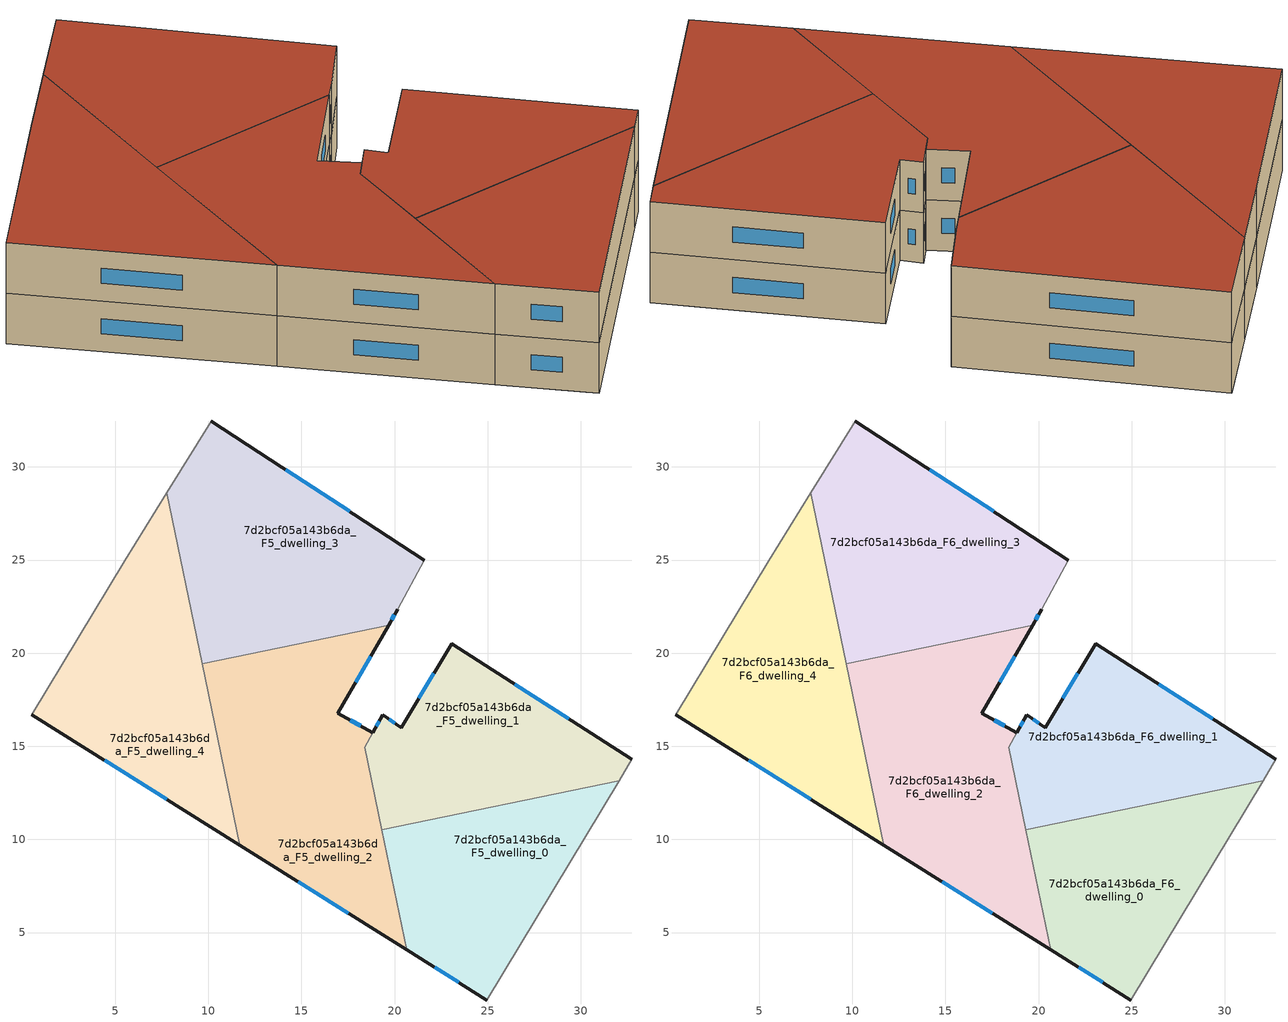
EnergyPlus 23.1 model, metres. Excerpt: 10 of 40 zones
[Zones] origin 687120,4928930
7d2bcf05a143b6da_F5_dwelling_0
 floor to 7d2bcf05a143b6da_F4_dwelling_4 (EU_floor_Construction): 32.06,13.16 24.95,1.38 24.41,1.72 22.45,11.17 z15
 floor to 7d2bcf05a143b6da_F4_dwelling_5 (EU_floor_Construction): 22.45,11.17 24.41,1.72 20.66,4.07 19.32,10.52 z15
 wall outside (EU_wall_Construction): 20.66,4.07 24.95,1.38 z15:18
 wall to 7d2bcf05a143b6da_F5_dwelling_1 (EU_wall_Construction): 32.06,13.16 19.32,10.52 z15:18
 wall adiabatic (EU_wall_Construction): 24.95,1.38 32.06,13.16 z15:18
 wall to 7d2bcf05a143b6da_F5_dwelling_2 (EU_wall_Construction): 19.32,10.52 20.66,4.07 z15:18
 window (EU_Window_Construction): 22.16,3.13 23.45,2.32 z16.05:16.95
7d2bcf05a143b6da_F5_dwelling_1
 floor to 7d2bcf05a143b6da_F4_dwelling_2 (EU_floor_Construction): 30.93,15.47 18.81,12.95 18.4,14.94 19.38,16.69 20.34,16 23.06,20.5 z15
 floor to 7d2bcf05a143b6da_F4_dwelling_5 (EU_floor_Construction): 21.94,13.6 22.45,11.17 19.32,10.52 18.81,12.95 z15
 floor to 7d2bcf05a143b6da_F4_dwelling_4 (EU_floor_Construction): 32.74,14.31 32.06,13.16 22.45,11.17 21.94,13.6 30.93,15.47 z15
 wall outside (EU_wall_Construction): 32.74,14.31 23.06,20.5 20.34,16 19.38,16.69 18.84,15.73 z15:18
 wall adiabatic (EU_wall_Construction): 32.06,13.16 32.74,14.31 z15:18
 wall to 7d2bcf05a143b6da_F5_dwelling_2 (EU_wall_Construction): 18.84,15.73 18.4,14.95 / 18.4,14.94 19.32,10.52 z15:18
 window (EU_Window_Construction): 20,16.24 19.72,16.45 / 22.11,18.92 21.3,17.58 / 29.35,16.48 26.46,18.33 / 19.19,16.35 19.02,16.06 z16.05:16.95
7d2bcf05a143b6da_F5_dwelling_2
 floor to 7d2bcf05a143b6da_F4_dwelling_5 (EU_floor_Construction): 18.81,12.95 20.66,4.07 11.69,9.69 11.33,11.4 z15
 floor to 7d2bcf05a143b6da_F4_dwelling_0 (EU_floor_Construction): 19.68,21.51 19.47,21.15 12.59,19.73 12.53,20.02 z15
 floor to 7d2bcf05a143b6da_F4_dwelling_2 (EU_floor_Construction): 19.47,21.15 16.94,16.78 18.83,15.73 18.4,14.95 18.81,12.95 15.07,12.18 13.47,19.91 z15
 floor to 7d2bcf05a143b6da_F4_dwelling_3 (EU_floor_Construction): 13.47,19.91 15.07,12.18 11.33,11.4 9.73,19.13 z15
 floor to 7d2bcf05a143b6da_F4_dwelling_1 (EU_floor_Construction): 12.53,20.02 12.59,19.73 9.73,19.13 9.67,19.43 z15
 wall outside (EU_wall_Construction): 11.69,9.69 20.66,4.07 / 18.83,15.73 16.94,16.78 19.68,21.51 z15:18
 wall to 7d2bcf05a143b6da_F5_dwelling_3 (EU_wall_Construction): 19.68,21.51 9.67,19.43 z15:18
 wall to 7d2bcf05a143b6da_F5_dwelling_4 (EU_wall_Construction): 9.67,19.43 11.69,9.69 z15:18
 window (EU_Window_Construction): 14.83,7.72 17.51,6.04 / 17.9,18.44 18.72,19.85 / 18.17,16.1 17.61,16.41 z16.05:16.95
7d2bcf05a143b6da_F5_dwelling_3
 floor to 7d2bcf05a143b6da_F4_dwelling_0 (EU_floor_Construction): 21.6,24.99 20.17,22.35 19.68,21.51 12.53,20.02 10,32.23 10.15,32.47 z15
 floor to 7d2bcf05a143b6da_F4_dwelling_1 (EU_floor_Construction): 10,32.23 12.53,20.02 9.67,19.43 7.76,28.6 z15
 wall outside (EU_wall_Construction): 19.68,21.51 20.17,22.35 / 21.6,24.99 10.15,32.47 z15:18
 wall adiabatic (EU_wall_Construction): 20.17,22.35 21.6,24.99 / 10.15,32.47 7.76,28.61 z15:18
 wall to 7d2bcf05a143b6da_F5_dwelling_4 (EU_wall_Construction): 7.76,28.61 9.67,19.43 z15:18
 window (EU_Window_Construction): 19.85,21.8 19.99,22.05 / 17.59,27.61 14.16,29.85 z16.05:16.95
7d2bcf05a143b6da_F5_dwelling_4
 floor to 7d2bcf05a143b6da_F4_dwelling_1 (EU_floor_Construction): 7.76,28.6 9.73,19.13 0.87,17.29 5.52,24.97 z15
 floor to 7d2bcf05a143b6da_F4_dwelling_3 (EU_floor_Construction): 9.73,19.13 11.33,11.4 9.55,11.03 0.51,16.7 0.87,17.29 z15
 floor to 7d2bcf05a143b6da_F4_dwelling_5 (EU_floor_Construction): 11.33,11.4 11.69,9.69 9.55,11.03 z15
 wall outside (EU_wall_Construction): 0.51,16.7 11.69,9.69 z15:18
 wall adiabatic (EU_wall_Construction): 7.76,28.61 5.52,24.97 0.51,16.7 z15:18
 window (EU_Window_Construction): 4.43,14.24 7.77,12.15 z16.05:16.95
7d2bcf05a143b6da_F6_dwelling_0
 floor to 7d2bcf05a143b6da_F5_dwelling_0 (EU_floor_Construction): 32.06,13.16 24.95,1.38 20.66,4.07 19.32,10.52 z18
 wall outside (EU_wall_Construction): 20.66,4.07 24.95,1.38 z18:21
 wall to 7d2bcf05a143b6da_F6_dwelling_1 (EU_wall_Construction): 32.06,13.16 19.32,10.52 z18:21
 wall adiabatic (EU_wall_Construction): 24.95,1.38 32.06,13.16 z18:21
 wall to 7d2bcf05a143b6da_F6_dwelling_2 (EU_wall_Construction): 19.32,10.52 20.66,4.07 z18:21
 window (EU_Window_Construction): 22.16,3.13 23.45,2.32 z19.05:19.95
 roof outside (EU_roof_Construction): 24.95,1.38 32.06,13.16 19.32,10.52 20.66,4.07 z21
7d2bcf05a143b6da_F6_dwelling_1
 floor to 7d2bcf05a143b6da_F5_dwelling_1 (EU_floor_Construction): 32.74,14.31 32.06,13.16 19.32,10.52 18.4,14.95 19.38,16.69 20.34,16 23.06,20.5 z18
 wall outside (EU_wall_Construction): 32.74,14.31 23.06,20.5 20.34,16 19.38,16.69 18.84,15.73 z18:21
 wall adiabatic (EU_wall_Construction): 32.06,13.16 32.74,14.31 z18:21
 wall to 7d2bcf05a143b6da_F6_dwelling_2 (EU_wall_Construction): 18.84,15.73 18.4,14.95 / 18.4,14.94 19.32,10.52 z18:21
 window (EU_Window_Construction): 20,16.24 19.72,16.45 / 22.11,18.92 21.3,17.58 / 29.35,16.48 26.46,18.33 / 19.19,16.35 19.02,16.06 z19.05:19.95
 roof outside (EU_roof_Construction): 32.06,13.16 32.74,14.31 23.06,20.5 20.34,16 19.38,16.69 18.4,14.95 19.32,10.52 z21
7d2bcf05a143b6da_F6_dwelling_2
 floor to 7d2bcf05a143b6da_F5_dwelling_2 (EU_floor_Construction): 19.68,21.51 16.94,16.78 18.83,15.73 18.4,14.95 20.66,4.07 11.69,9.69 9.67,19.43 z18
 wall outside (EU_wall_Construction): 11.69,9.69 20.66,4.07 / 18.83,15.73 16.94,16.78 19.68,21.51 z18:21
 wall to 7d2bcf05a143b6da_F6_dwelling_3 (EU_wall_Construction): 19.68,21.51 9.67,19.43 z18:21
 wall to 7d2bcf05a143b6da_F6_dwelling_4 (EU_wall_Construction): 9.67,19.43 11.69,9.69 z18:21
 window (EU_Window_Construction): 14.83,7.72 17.51,6.04 / 17.9,18.44 18.72,19.85 / 18.17,16.1 17.61,16.41 z19.05:19.95
 roof outside (EU_roof_Construction): 20.66,4.07 18.4,14.95 18.83,15.73 16.94,16.78 19.68,21.51 9.67,19.43 11.69,9.69 z21
7d2bcf05a143b6da_F6_dwelling_3
 floor to 7d2bcf05a143b6da_F5_dwelling_3 (EU_floor_Construction): 21.6,24.99 20.17,22.35 19.68,21.51 9.67,19.43 7.76,28.61 10.15,32.47 z18
 wall outside (EU_wall_Construction): 19.68,21.51 20.17,22.35 / 21.6,24.99 10.15,32.47 z18:21
 wall adiabatic (EU_wall_Construction): 20.17,22.35 21.6,24.99 / 10.15,32.47 7.76,28.61 z18:21
 wall to 7d2bcf05a143b6da_F6_dwelling_4 (EU_wall_Construction): 7.76,28.61 9.67,19.43 z18:21
 window (EU_Window_Construction): 19.85,21.8 19.99,22.05 / 17.59,27.61 14.16,29.85 z19.05:19.95
 roof outside (EU_roof_Construction): 19.68,21.51 20.17,22.35 21.6,24.99 10.15,32.47 7.76,28.61 9.67,19.43 z21
7d2bcf05a143b6da_F6_dwelling_4
 floor to 7d2bcf05a143b6da_F5_dwelling_4 (EU_floor_Construction): 7.76,28.61 11.69,9.69 0.51,16.7 5.52,24.97 z18
 wall outside (EU_wall_Construction): 0.51,16.7 11.69,9.69 z18:21
 wall adiabatic (EU_wall_Construction): 7.76,28.61 5.52,24.97 0.51,16.7 z18:21
 window (EU_Window_Construction): 4.43,14.24 7.77,12.15 z19.05:19.95
 roof outside (EU_roof_Construction): 11.69,9.69 7.76,28.61 5.52,24.97 0.51,16.7 z21
[Building]
EU S2 Campaign: North Axis=0; Terrain=City; Solar Distribution=FullExterior
[Site:Location]
Bologna: Latitude=44.5; Longitude=11.25; Time Zone=1; Elevation=37
[SizingPeriod:WeatherFileDays]
AnnualSizingPeriod: Begin Month=1; Begin Day of Month=1; End Month=12; End Day of Month=31; Day of Week for Start Day=Monday; Use Weather File Daylight Saving Period=No; Use Weather File Rain and Snow Indicators=No
[MATERIAL]
EU_InternalMass_Material: Roughness=MediumRough; Thickness=0.1; Conductivity=1; Density=1800; Specific Heat=900; Thermal Absorptance=0.9; Solar Absorptance=0.7; Visible Absorptance=0.7
[MATERIAL:NOMASS] Roughness=MediumRough; Thermal Absorptance=0.9; Solar Absorptance=0.7; Visible Absorptance=0.7
Name | Thermal Resistance
EU_wall_NoMass | 0.890213
EU_roof_NoMass | 0.636128
EU_floor_NoMass | 0.79516
[WINDOWMATERIAL:SIMPLEGLAZINGSYSTEM]
EU_Window_SimpleGlazing: UFactor=4.49146; Solar Heat Gain Coefficient=0.85; Visible Transmittance=0.85
[CONSTRUCTION]
EU_wall_Construction: EU_wall_NoMass
EU_roof_Construction: EU_roof_NoMass
EU_floor_Construction: EU_floor_NoMass
EU_InternalMass_Construction: EU_InternalMass_Material
EU_Window_Construction: EU_Window_SimpleGlazing
[ZONE] Type=1; Multiplier=1; Ceiling Height=autocalculate; Floor Area=autocalculate; Part of Total Floor Area=Yes
Name | Volume
7d2bcf05a143b6da_F5_dwelling_0; 7d2bcf05a143b6da_F6_dwelling_0 | 233.202
7d2bcf05a143b6da_F5_dwelling_1 | 232.154
7d2bcf05a143b6da_F6_dwelling_1 | 232.164
7d2bcf05a143b6da_F5_dwelling_2; 7d2bcf05a143b6da_F6_dwelling_2 | 320.796
7d2bcf05a143b6da_F5_dwelling_3; 7d2bcf05a143b6da_F6_dwelling_3 | 319.778
7d2bcf05a143b6da_F5_dwelling_4; 7d2bcf05a143b6da_F6_dwelling_4 | 276.486
[INTERNALMASS] Construction=EU_InternalMass_Construction
Name | Zone or ZoneList | Surface Area
7d2bcf05a143b6da_F5_dwelling_0_EU_InternalMass | 7d2bcf05a143b6da_F5_dwelling_0 | 77.7346
7d2bcf05a143b6da_F5_dwelling_1_EU_InternalMass | 7d2bcf05a143b6da_F5_dwelling_1 | 77.3889
7d2bcf05a143b6da_F5_dwelling_2_EU_InternalMass | 7d2bcf05a143b6da_F5_dwelling_2 | 106.933
7d2bcf05a143b6da_F5_dwelling_3_EU_InternalMass | 7d2bcf05a143b6da_F5_dwelling_3 | 106.593
7d2bcf05a143b6da_F5_dwelling_4_EU_InternalMass | 7d2bcf05a143b6da_F5_dwelling_4 | 92.1683
7d2bcf05a143b6da_F6_dwelling_0_EU_InternalMass | 7d2bcf05a143b6da_F6_dwelling_0 | 77.7346
7d2bcf05a143b6da_F6_dwelling_1_EU_InternalMass | 7d2bcf05a143b6da_F6_dwelling_1 | 77.3889
7d2bcf05a143b6da_F6_dwelling_2_EU_InternalMass | 7d2bcf05a143b6da_F6_dwelling_2 | 106.933
7d2bcf05a143b6da_F6_dwelling_3_EU_InternalMass | 7d2bcf05a143b6da_F6_dwelling_3 | 106.593
7d2bcf05a143b6da_F6_dwelling_4_EU_InternalMass | 7d2bcf05a143b6da_F6_dwelling_4 | 92.1683
[OTHEREQUIPMENT] Fuel Type=Electricity; Design Level Calculation Method=Watts/Area; Power per Zone Floor Area=1; Fraction Latent=0; Fraction Radiant=0; Fraction Lost=0; Carbon Dioxide Generation Rate=0; EndUse Subcategory=EU_Step8_InternalGains
Name | Zone or ZoneList or Space or SpaceList | Schedule
EU_Step8_InternalGain_7d2bcf05a143b6da_F5_dwelling_0_f000 | 7d2bcf05a143b6da_F5_dwelling_0 | EU_Step8_GainSchedule_7d2bcf05a143b6da_F5_dwelling_0_f000
EU_Step8_InternalGain_7d2bcf05a143b6da_F5_dwelling_1_f000 | 7d2bcf05a143b6da_F5_dwelling_1 | EU_Step8_GainSchedule_7d2bcf05a143b6da_F5_dwelling_1_f000
EU_Step8_InternalGain_7d2bcf05a143b6da_F5_dwelling_2_f000 | 7d2bcf05a143b6da_F5_dwelling_2 | EU_Step8_GainSchedule_7d2bcf05a143b6da_F5_dwelling_2_f000
EU_Step8_InternalGain_7d2bcf05a143b6da_F5_dwelling_3_f000 | 7d2bcf05a143b6da_F5_dwelling_3 | EU_Step8_GainSchedule_7d2bcf05a143b6da_F5_dwelling_3_f000
EU_Step8_InternalGain_7d2bcf05a143b6da_F5_dwelling_4_f000 | 7d2bcf05a143b6da_F5_dwelling_4 | EU_Step8_GainSchedule_7d2bcf05a143b6da_F5_dwelling_4_f000
EU_Step8_InternalGain_7d2bcf05a143b6da_F6_dwelling_0_f000 | 7d2bcf05a143b6da_F6_dwelling_0 | EU_Step8_GainSchedule_7d2bcf05a143b6da_F6_dwelling_0_f000
EU_Step8_InternalGain_7d2bcf05a143b6da_F6_dwelling_1_f000 | 7d2bcf05a143b6da_F6_dwelling_1 | EU_Step8_GainSchedule_7d2bcf05a143b6da_F6_dwelling_1_f000
EU_Step8_InternalGain_7d2bcf05a143b6da_F6_dwelling_2_f000 | 7d2bcf05a143b6da_F6_dwelling_2 | EU_Step8_GainSchedule_7d2bcf05a143b6da_F6_dwelling_2_f000
EU_Step8_InternalGain_7d2bcf05a143b6da_F6_dwelling_3_f000 | 7d2bcf05a143b6da_F6_dwelling_3 | EU_Step8_GainSchedule_7d2bcf05a143b6da_F6_dwelling_3_f000
EU_Step8_InternalGain_7d2bcf05a143b6da_F6_dwelling_4_f000 | 7d2bcf05a143b6da_F6_dwelling_4 | EU_Step8_GainSchedule_7d2bcf05a143b6da_F6_dwelling_4_f000
[ZONEVENTILATION:DESIGNFLOWRATE] Schedule=EU_AlwaysOn; Design Flow Rate Calculation Method=AirChanges/Hour; Air Changes per Hour=0.718634; Ventilation Type=Natural; Fan Pressure Rise=0; Fan Total Efficiency=1; Constant Term Coefficient=1; Temperature Term Coefficient=0; Velocity Term Coefficient=0; Velocity Squared Term Coefficient=0; Minimum Indoor Temperature=-100; Maximum Indoor Temperature=100; Delta Temperature=-100; Minimum Outdoor Temperature=-100; Maximum Outdoor Temperature=100; Maximum Wind Speed=40
Name | Zone or ZoneList or Space or SpaceList
EU_ConstantAir_7d2bcf05a143b6da_F5_dwelling_0 | 7d2bcf05a143b6da_F5_dwelling_0
EU_ConstantAir_7d2bcf05a143b6da_F5_dwelling_1 | 7d2bcf05a143b6da_F5_dwelling_1
EU_ConstantAir_7d2bcf05a143b6da_F5_dwelling_2 | 7d2bcf05a143b6da_F5_dwelling_2
EU_ConstantAir_7d2bcf05a143b6da_F5_dwelling_3 | 7d2bcf05a143b6da_F5_dwelling_3
EU_ConstantAir_7d2bcf05a143b6da_F5_dwelling_4 | 7d2bcf05a143b6da_F5_dwelling_4
EU_ConstantAir_7d2bcf05a143b6da_F6_dwelling_0 | 7d2bcf05a143b6da_F6_dwelling_0
EU_ConstantAir_7d2bcf05a143b6da_F6_dwelling_1 | 7d2bcf05a143b6da_F6_dwelling_1
EU_ConstantAir_7d2bcf05a143b6da_F6_dwelling_2 | 7d2bcf05a143b6da_F6_dwelling_2
EU_ConstantAir_7d2bcf05a143b6da_F6_dwelling_3 | 7d2bcf05a143b6da_F6_dwelling_3
EU_ConstantAir_7d2bcf05a143b6da_F6_dwelling_4 | 7d2bcf05a143b6da_F6_dwelling_4
[HVACTEMPLATE:THERMOSTAT] Constant Heating Setpoint=20; Constant Cooling Setpoint=50
EU_HeatOnly_7d2bcf05a143b6da_F0_dwelling_0; EU_HeatOnly_7d2bcf05a143b6da_F0_dwelling_1; EU_HeatOnly_7d2bcf05a143b6da_F0_dwelling_2; EU_HeatOnly_7d2bcf05a143b6da_F0_dwelling_3; EU_HeatOnly_7d2bcf05a143b6da_F0_dwelling_4; EU_HeatOnly_7d2bcf05a143b6da_F0_dwelling_5; EU_HeatOnly_7d2bcf05a143b6da_F1_dwelling_0; EU_HeatOnly_7d2bcf05a143b6da_F1_dwelling_1; EU_HeatOnly_7d2bcf05a143b6da_F1_dwelling_2; EU_HeatOnly_7d2bcf05a143b6da_F1_dwelling_3; EU_HeatOnly_7d2bcf05a143b6da_F1_dwelling_4; EU_HeatOnly_7d2bcf05a143b6da_F1_dwelling_5; EU_HeatOnly_7d2bcf05a143b6da_F2_dwelling_0; EU_HeatOnly_7d2bcf05a143b6da_F2_dwelling_1; EU_HeatOnly_7d2bcf05a143b6da_F2_dwelling_2; EU_HeatOnly_7d2bcf05a143b6da_F2_dwelling_3; EU_HeatOnly_7d2bcf05a143b6da_F2_dwelling_4; EU_HeatOnly_7d2bcf05a143b6da_F2_dwelling_5; EU_HeatOnly_7d2bcf05a143b6da_F3_dwelling_0; EU_HeatOnly_7d2bcf05a143b6da_F3_dwelling_1; EU_HeatOnly_7d2bcf05a143b6da_F3_dwelling_2; EU_HeatOnly_7d2bcf05a143b6da_F3_dwelling_3; EU_HeatOnly_7d2bcf05a143b6da_F3_dwelling_4; EU_HeatOnly_7d2bcf05a143b6da_F3_dwelling_5; EU_HeatOnly_7d2bcf05a143b6da_F4_dwelling_0; EU_HeatOnly_7d2bcf05a143b6da_F4_dwelling_1; EU_HeatOnly_7d2bcf05a143b6da_F4_dwelling_2; EU_HeatOnly_7d2bcf05a143b6da_F4_dwelling_3; EU_HeatOnly_7d2bcf05a143b6da_F4_dwelling_4; EU_HeatOnly_7d2bcf05a143b6da_F4_dwelling_5; EU_HeatOnly_7d2bcf05a143b6da_F5_dwelling_0; EU_HeatOnly_7d2bcf05a143b6da_F5_dwelling_1; EU_HeatOnly_7d2bcf05a143b6da_F5_dwelling_2; EU_HeatOnly_7d2bcf05a143b6da_F5_dwelling_3; EU_HeatOnly_7d2bcf05a143b6da_F5_dwelling_4; EU_HeatOnly_7d2bcf05a143b6da_F6_dwelling_0; EU_HeatOnly_7d2bcf05a143b6da_F6_dwelling_1; EU_HeatOnly_7d2bcf05a143b6da_F6_dwelling_2; EU_HeatOnly_7d2bcf05a143b6da_F6_dwelling_3; EU_HeatOnly_7d2bcf05a143b6da_F6_dwelling_4
[HVACTEMPLATE:ZONE:IDEALLOADSAIRSYSTEM] System Availability Schedule=EU_AlwaysOn; Maximum Heating Supply Air Temperature=50; Minimum Cooling Supply Air Temperature=13; Maximum Heating Supply Air Humidity Ratio=0.0156; Minimum Cooling Supply Air Humidity Ratio=0.0077; Heating Limit=NoLimit; Cooling Limit=NoLimit; Heating Availability Schedule=EU_AlwaysOn; Cooling Availability Schedule=EU_CoolingOff; Dehumidification Control Type=ConstantSensibleHeatRatio; Cooling Sensible Heat Ratio=0.7; Dehumidification Setpoint=60; Humidification Control Type=None; Humidification Setpoint=30; Outdoor Air Method=None; Outdoor Air Flow Rate per Person=0.00944; Outdoor Air Flow Rate per Zone Floor Area=0; Outdoor Air Flow Rate per Zone=0; Demand Controlled Ventilation Type=None; Outdoor Air Economizer Type=NoEconomizer; Heat Recovery Type=None; Sensible Heat Recovery Effectiveness=0.7; Latent Heat Recovery Effectiveness=0.65
Name | Template Thermostat
7d2bcf05a143b6da_F5_dwelling_0 | EU_HeatOnly_7d2bcf05a143b6da_F5_dwelling_0
7d2bcf05a143b6da_F5_dwelling_1 | EU_HeatOnly_7d2bcf05a143b6da_F5_dwelling_1
7d2bcf05a143b6da_F5_dwelling_2 | EU_HeatOnly_7d2bcf05a143b6da_F5_dwelling_2
7d2bcf05a143b6da_F5_dwelling_3 | EU_HeatOnly_7d2bcf05a143b6da_F5_dwelling_3
7d2bcf05a143b6da_F5_dwelling_4 | EU_HeatOnly_7d2bcf05a143b6da_F5_dwelling_4
7d2bcf05a143b6da_F6_dwelling_0 | EU_HeatOnly_7d2bcf05a143b6da_F6_dwelling_0
7d2bcf05a143b6da_F6_dwelling_1 | EU_HeatOnly_7d2bcf05a143b6da_F6_dwelling_1
7d2bcf05a143b6da_F6_dwelling_2 | EU_HeatOnly_7d2bcf05a143b6da_F6_dwelling_2
7d2bcf05a143b6da_F6_dwelling_3 | EU_HeatOnly_7d2bcf05a143b6da_F6_dwelling_3
7d2bcf05a143b6da_F6_dwelling_4 | EU_HeatOnly_7d2bcf05a143b6da_F6_dwelling_4
[SIZING:ZONE] Zone Cooling Design Supply Air Temperature Input Method=SupplyAirTemperature; Zone Cooling Design Supply Air Temperature=13; Zone Heating Design Supply Air Temperature Input Method=SupplyAirTemperature; Zone Heating Design Supply Air Temperature=50; Zone Cooling Design Supply Air Humidity Ratio=0.008; Zone Heating Design Supply Air Humidity Ratio=0.008; Cooling Design Air Flow Method=DesignDay; Cooling Design Air Flow Rate=0; Cooling Minimum Air Flow per Zone Floor Area=0.000762; Cooling Minimum Air Flow=0; Cooling Minimum Air Flow Fraction=0.2; Heating Design Air Flow Method=DesignDay; Heating Design Air Flow Rate=0; Heating Maximum Air Flow per Zone Floor Area=0.002032; Heating Maximum Air Flow=0.141576; Heating Maximum Air Flow Fraction=0.3; Account for Dedicated Outdoor Air System=No; Dedicated Outdoor Air System Control Strategy=NeutralSupplyAir; Dedicated Outdoor Air Low Setpoint Temperature for Design=autosize; Dedicated Outdoor Air High Setpoint Temperature for Design=autosize; Zone Load Sizing Method=Sensible Load Only No Latent Load; Zone Latent Cooling Design Supply Air Humidity Ratio Input Method=HumidityRatioDifference; Zone Cooling Design Supply Air Humidity Ratio Difference=0.005; Zone Latent Heating Design Supply Air Humidity Ratio Input Method=HumidityRatioDifference; Zone Humidification Design Supply Air Humidity Ratio Difference=0.005
7d2bcf05a143b6da_F5_dwelling_0; 7d2bcf05a143b6da_F5_dwelling_1; 7d2bcf05a143b6da_F5_dwelling_2; 7d2bcf05a143b6da_F5_dwelling_3; 7d2bcf05a143b6da_F5_dwelling_4; 7d2bcf05a143b6da_F6_dwelling_0; 7d2bcf05a143b6da_F6_dwelling_1; 7d2bcf05a143b6da_F6_dwelling_2; 7d2bcf05a143b6da_F6_dwelling_3; 7d2bcf05a143b6da_F6_dwelling_4
[SCHEDULE:CONSTANT]
Name | Hourly Value
EU_AlwaysOn | 1
EU_CoolingOff | 0
[SCHEDULE:FILE] Column Number=1; Rows to Skip at Top=0; Number of Hours of Data=8760; Column Separator=Comma; Interpolate to Timestep=No; Minutes per Item=60; Adjust Schedule for Daylight Savings=Yes
Name | File
EU_Step8_GainSchedule_7d2bcf05a143b6da_F5_dwelling_0_f000 | ../../schedules/7d2bcf05a143b6da/7d2bcf05a143b6da_F5_dwelling_0_f000_gain.csv
EU_Step8_GainSchedule_7d2bcf05a143b6da_F5_dwelling_1_f000 | ../../schedules/7d2bcf05a143b6da/7d2bcf05a143b6da_F5_dwelling_1_f000_gain.csv
EU_Step8_GainSchedule_7d2bcf05a143b6da_F5_dwelling_2_f000 | ../../schedules/7d2bcf05a143b6da/7d2bcf05a143b6da_F5_dwelling_2_f000_gain.csv
EU_Step8_GainSchedule_7d2bcf05a143b6da_F5_dwelling_3_f000 | ../../schedules/7d2bcf05a143b6da/7d2bcf05a143b6da_F5_dwelling_3_f000_gain.csv
EU_Step8_GainSchedule_7d2bcf05a143b6da_F5_dwelling_4_f000 | ../../schedules/7d2bcf05a143b6da/7d2bcf05a143b6da_F5_dwelling_4_f000_gain.csv
EU_Step8_GainSchedule_7d2bcf05a143b6da_F6_dwelling_0_f000 | ../../schedules/7d2bcf05a143b6da/7d2bcf05a143b6da_F6_dwelling_0_f000_gain.csv
EU_Step8_GainSchedule_7d2bcf05a143b6da_F6_dwelling_1_f000 | ../../schedules/7d2bcf05a143b6da/7d2bcf05a143b6da_F6_dwelling_1_f000_gain.csv
EU_Step8_GainSchedule_7d2bcf05a143b6da_F6_dwelling_2_f000 | ../../schedules/7d2bcf05a143b6da/7d2bcf05a143b6da_F6_dwelling_2_f000_gain.csv
EU_Step8_GainSchedule_7d2bcf05a143b6da_F6_dwelling_3_f000 | ../../schedules/7d2bcf05a143b6da/7d2bcf05a143b6da_F6_dwelling_3_f000_gain.csv
EU_Step8_GainSchedule_7d2bcf05a143b6da_F6_dwelling_4_f000 | ../../schedules/7d2bcf05a143b6da/7d2bcf05a143b6da_F6_dwelling_4_f000_gain.csv
